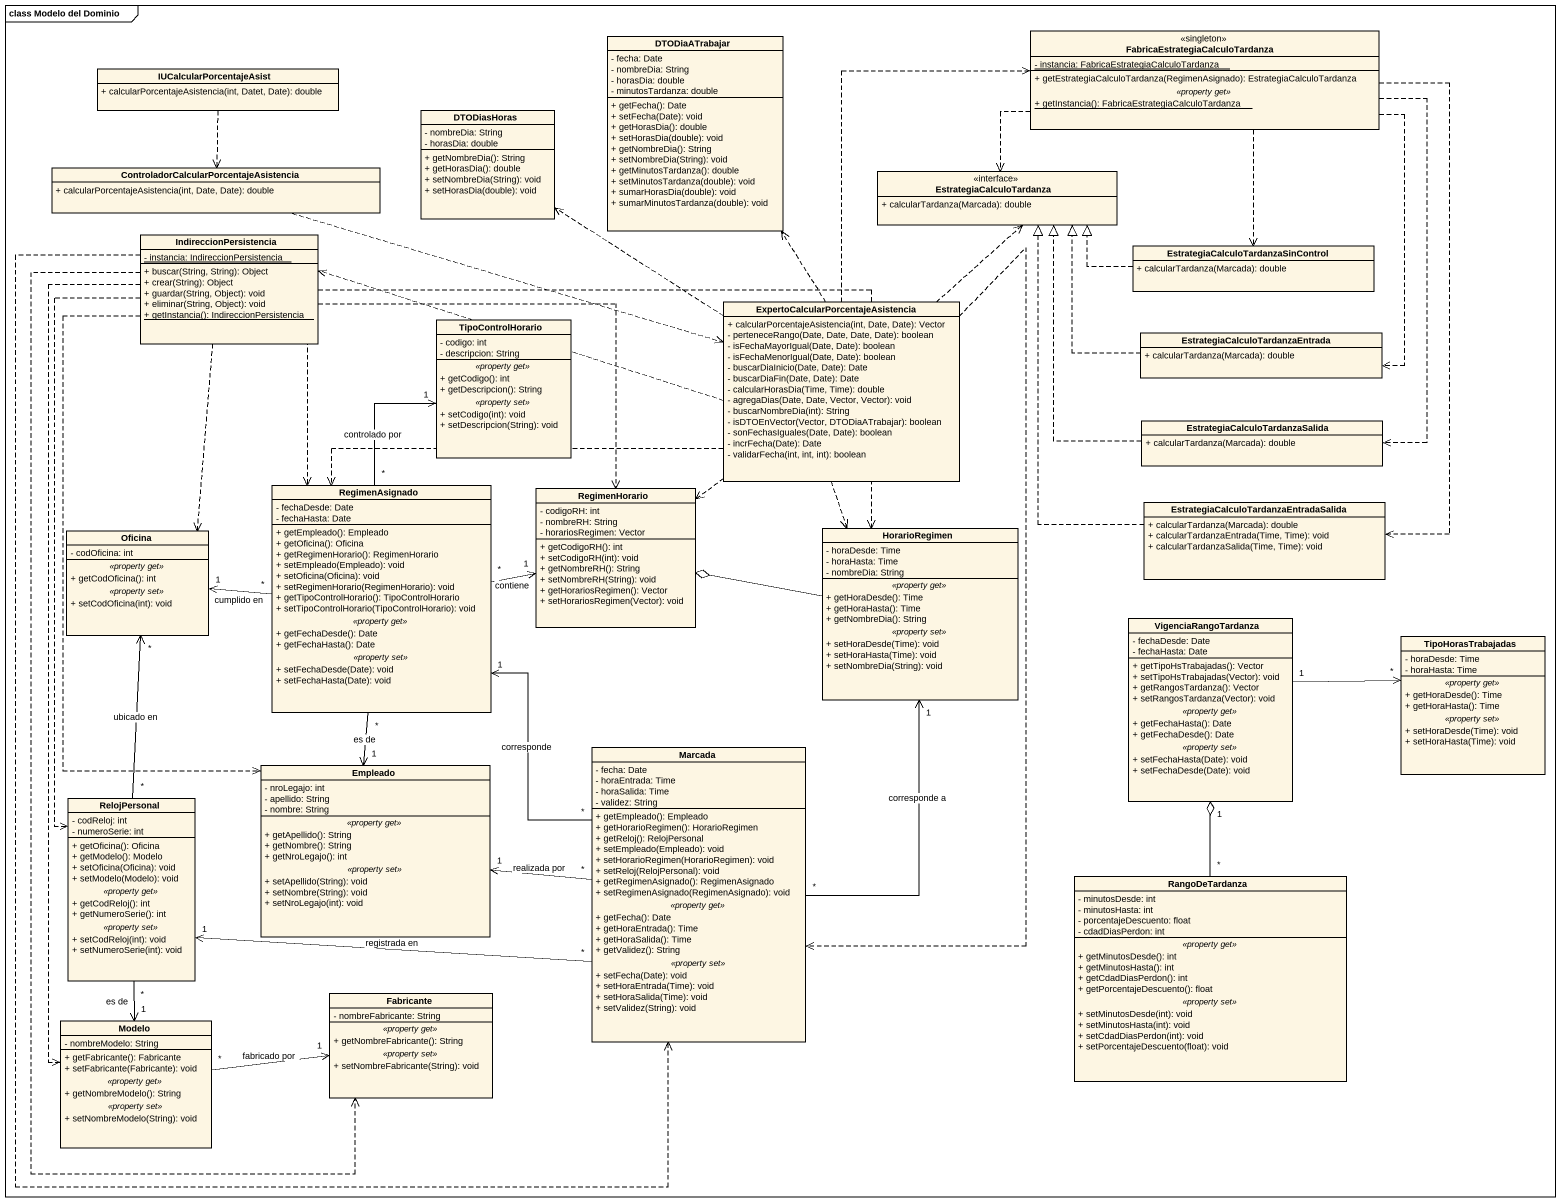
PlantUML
@startuml
mainframe class Modelo del Dominio
hide circle
hide empty members
skinparam classAttributeIconSize 0
class DTODiaATrabajar {
  - fecha: Date
  - nombreDia: String
  - horasDia: double
  - minutosTardanza: double
  + getFecha(): Date
  + setFecha(Date): void
  + getHorasDia(): double
  + setHorasDia(double): void
  + getNombreDia(): String
  + setNombreDia(String): void
  + getMinutosTardanza(): double
  + setMinutosTardanza(double): void
  + sumarHorasDia(double): void
  + sumarMinutosTardanza(double): void
}
class "FabricaEstrategiaCalculoTardanza" as FabricaEstrategiaCalculoTard <<singleton>> {
  {static} - instancia: FabricaEstrategiaCalculoTardanza
  --
  + getEstrategiaCalculoTardanza(RegimenAsignado): EstrategiaCalculoTardanza
  .. <<property get>> ..
  {static} + getInstancia(): FabricaEstrategiaCalculoTardanza
}
class IUCalcularPorcentajeAsist {
  + calcularPorcentajeAsistencia(int, Datet, Date): double
}
class DTODiasHoras {
  - nombreDia: String
  - horasDia: double
  + getNombreDia(): String
  + getHorasDia(): double
  + setNombreDia(String): void
  + setHorasDia(double): void
}
class "ControladorCalcularPorcentajeAsistencia" as ControladorCalcularPorcentaj {
  + calcularPorcentajeAsistencia(int, Date, Date): double
}
class EstrategiaCalculoTardanza <<interface>> {
  + calcularTardanza(Marcada): double
}
class IndireccionPersistencia {
  {static} - instancia: IndireccionPersistencia
  + buscar(String, String): Object
  + crear(String): Object
  + guardar(String, Object): void
  + eliminar(String, Object): void
  {static} + getInstancia(): IndireccionPersistencia
}
class "EstrategiaCalculoTardanzaSinControl" as EstrategiaCalculoTardanzaSin {
  + calcularTardanza(Marcada): double
}
class TipoControlHorario {
  - codigo: int
  - descripcion: String
  .. <<property get>> ..
  + getCodigo(): int
  + getDescripcion(): String
  .. <<property set>> ..
  + setCodigo(int): void
  + setDescripcion(String): void
}
class "ExpertoCalcularPorcentajeAsistencia" as ExpertoCalcularPorcentajeAsi {
  + calcularPorcentajeAsistencia(int, Date, Date): Vector
  - perteneceRango(Date, Date, Date, Date): boolean
  - isFechaMayorIgual(Date, Date): boolean
  - isFechaMenorIgual(Date, Date): boolean
  - buscarDiaInicio(Date, Date): Date
  - buscarDiaFin(Date, Date): Date
  - calcularHorasDia(Time, Time): double
  - agregaDias(Date, Date, Vector, Vector): void
  - buscarNombreDia(int): String
  - isDTOEnVector(Vector, DTODiaATrabajar): boolean
  - sonFechasIguales(Date, Date): boolean
  - incrFecha(Date): Date
  - validarFecha(int, int, int): boolean
}
class "EstrategiaCalculoTardanzaEntrada" as EstrategiaCalculoTardanzaEnt {
  + calcularTardanza(Marcada): double
}
class "EstrategiaCalculoTardanzaSalida" as EstrategiaCalculoTardanzaSal {
  + calcularTardanza(Marcada): double
}
class RegimenAsignado {
  - fechaDesde: Date
  - fechaHasta: Date
  --
  + getEmpleado(): Empleado
  + getOficina(): Oficina
  + getRegimenHorario(): RegimenHorario
  + setEmpleado(Empleado): void
  + setOficina(Oficina): void
  + setRegimenHorario(RegimenHorario): void
  + getTipoControlHorario(): TipoControlHorario
  + setTipoControlHorario(TipoControlHorario): void
  .. <<property get>> ..
  + getFechaDesde(): Date
  + getFechaHasta(): Date
  .. <<property set>> ..
  + setFechaDesde(Date): void
  + setFechaHasta(Date): void
}
class RegimenHorario {
  - codigoRH: int
  - nombreRH: String
  - horariosRegimen: Vector
  + getCodigoRH(): int
  + setCodigoRH(int): void
  + getNombreRH(): String
  + setNombreRH(String): void
  + getHorariosRegimen(): Vector
  + setHorariosRegimen(Vector): void
}
class "EstrategiaCalculoTardanzaEntradaSalida" as EstrategiaCalculoTardanzaEnt_2 {
  + calcularTardanza(Marcada): double
  + calcularTardanzaEntrada(Time, Time): void
  + calcularTardanzaSalida(Time, Time): void
}
class Oficina {
  - codOficina: int
  .. <<property get>> ..
  + getCodOficina(): int
  .. <<property set>> ..
  + setCodOficina(int): void
}
class HorarioRegimen {
  - horaDesde: Time
  - horaHasta: Time
  - nombreDia: String
  .. <<property get>> ..
  + getHoraDesde(): Time
  + getHoraHasta(): Time
  + getNombreDia(): String
  .. <<property set>> ..
  + setHoraDesde(Time): void
  + setHoraHasta(Time): void
  + setNombreDia(String): void
}
class VigenciaRangoTardanza {
  - fechaDesde: Date
  - fechaHasta: Date
  --
  + getTipoHsTrabajadas(): Vector
  + setTipoHsTrabajadas(Vector): void
  + getRangosTardanza(): Vector
  + setRangosTardanza(Vector): void
  .. <<property get>> ..
  + getFechaHasta(): Date
  + getFechaDesde(): Date
  .. <<property set>> ..
  + setFechaHasta(Date): void
  + setFechaDesde(Date): void
}
class TipoHorasTrabajadas {
  - horaDesde: Time
  - horaHasta: Time
  .. <<property get>> ..
  + getHoraDesde(): Time
  + getHoraHasta(): Time
  .. <<property set>> ..
  + setHoraDesde(Time): void
  + setHoraHasta(Time): void
}
class Marcada {
  - fecha: Date
  - horaEntrada: Time
  - horaSalida: Time
  - validez: String
  --
  + getEmpleado(): Empleado
  + getHorarioRegimen(): HorarioRegimen
  + getReloj(): RelojPersonal
  + setEmpleado(Empleado): void
  + setHorarioRegimen(HorarioRegimen): void
  + setReloj(RelojPersonal): void
  + getRegimenAsignado(): RegimenAsignado
  + setRegimenAsignado(RegimenAsignado): void
  .. <<property get>> ..
  + getFecha(): Date
  + getHoraEntrada(): Time
  + getHoraSalida(): Time
  + getValidez(): String
  .. <<property set>> ..
  + setFecha(Date): void
  + setHoraEntrada(Time): void
  + setHoraSalida(Time): void
  + setValidez(String): void
}
class Empleado {
  - nroLegajo: int
  - apellido: String
  - nombre: String
  .. <<property get>> ..
  + getApellido(): String
  + getNombre(): String
  + getNroLegajo(): int
  .. <<property set>> ..
  + setApellido(String): void
  + setNombre(String): void
  + setNroLegajo(int): void
}
class RelojPersonal {
  - codReloj: int
  - numeroSerie: int
  --
  + getOficina(): Oficina
  + getModelo(): Modelo
  + setOficina(Oficina): void
  + setModelo(Modelo): void
  .. <<property get>> ..
  + getCodReloj(): int
  + getNumeroSerie(): int
  .. <<property set>> ..
  + setCodReloj(int): void
  + setNumeroSerie(int): void
}
class RangoDeTardanza {
  - minutosDesde: int
  - minutosHasta: int
  - porcentajeDescuento: float
  - cdadDiasPerdon: int
  .. <<property get>> ..
  + getMinutosDesde(): int
  + getMinutosHasta(): int
  + getCdadDiasPerdon(): int
  + getPorcentajeDescuento(): float
  .. <<property set>> ..
  + setMinutosDesde(int): void
  + setMinutosHasta(int): void
  + setCdadDiasPerdon(int): void
  + setPorcentajeDescuento(float): void
}
class Modelo {
  - nombreModelo: String
  --
  + getFabricante(): Fabricante
  + setFabricante(Fabricante): void
  .. <<property get>> ..
  + getNombreModelo(): String
  .. <<property set>> ..
  + setNombreModelo(String): void
}
class Fabricante {
  - nombreFabricante: String
  .. <<property get>> ..
  + getNombreFabricante(): String
  .. <<property set>> ..
  + setNombreFabricante(String): void
}
FabricaEstrategiaCalculoTard .left.> EstrategiaCalculoTardanza
FabricaEstrategiaCalculoTard ..> EstrategiaCalculoTardanzaSin
FabricaEstrategiaCalculoTard ..> EstrategiaCalculoTardanzaEnt
FabricaEstrategiaCalculoTard ..> EstrategiaCalculoTardanzaSal
FabricaEstrategiaCalculoTard ..> EstrategiaCalculoTardanzaEnt_2
IUCalcularPorcentajeAsist ..> ControladorCalcularPorcentaj
ControladorCalcularPorcentaj .right.> ExpertoCalcularPorcentajeAsi
IndireccionPersistencia ..> RegimenAsignado
IndireccionPersistencia ..> RegimenHorario
IndireccionPersistencia ..> Oficina
IndireccionPersistencia .right.> HorarioRegimen
IndireccionPersistencia ..> Marcada
IndireccionPersistencia ..> Empleado
IndireccionPersistencia ..> RelojPersonal
IndireccionPersistencia ..> Modelo
IndireccionPersistencia ..> Fabricante
EstrategiaCalculoTardanzaSin .left.|> EstrategiaCalculoTardanza
ExpertoCalcularPorcentajeAsi .up.> DTODiaATrabajar
ExpertoCalcularPorcentajeAsi .up.> FabricaEstrategiaCalculoTard
ExpertoCalcularPorcentajeAsi .up.> DTODiasHoras
ExpertoCalcularPorcentajeAsi .up.> EstrategiaCalculoTardanza
ExpertoCalcularPorcentajeAsi .left.> IndireccionPersistencia
ExpertoCalcularPorcentajeAsi .left.> RegimenAsignado
ExpertoCalcularPorcentajeAsi ..> RegimenHorario
ExpertoCalcularPorcentajeAsi ..> HorarioRegimen
ExpertoCalcularPorcentajeAsi ..> Marcada
EstrategiaCalculoTardanzaEnt .left.|> EstrategiaCalculoTardanza
EstrategiaCalculoTardanzaSal .up.|> EstrategiaCalculoTardanza
RegimenAsignado "*" -up-> "1" TipoControlHorario : controlado por
RegimenAsignado "*" -right-> "1" RegimenHorario : contiene
RegimenAsignado "*" -left-> "1" Oficina : cumplido en
RegimenAsignado "*" --> "1" Empleado : es de
EstrategiaCalculoTardanzaEnt_2 .up.|> EstrategiaCalculoTardanza
HorarioRegimen -left-o RegimenHorario
VigenciaRangoTardanza "1" -right-> "*" TipoHorasTrabajadas
Marcada "*" -up-> "1" RegimenAsignado : corresponde
Marcada "*" -up-> "1" HorarioRegimen : corresponde a
Marcada "*" -left-> "1" RelojPersonal : registrada en
Empleado "1" <-right- "*" Marcada : realizada por
RelojPersonal "*" -up-> "*" Oficina : ubicado en
RelojPersonal "*" --> "1" Modelo : es de
RangoDeTardanza "*" -up-o "1" VigenciaRangoTardanza
Modelo "*" -right-> "1" Fabricante : fabricado por
@enduml
